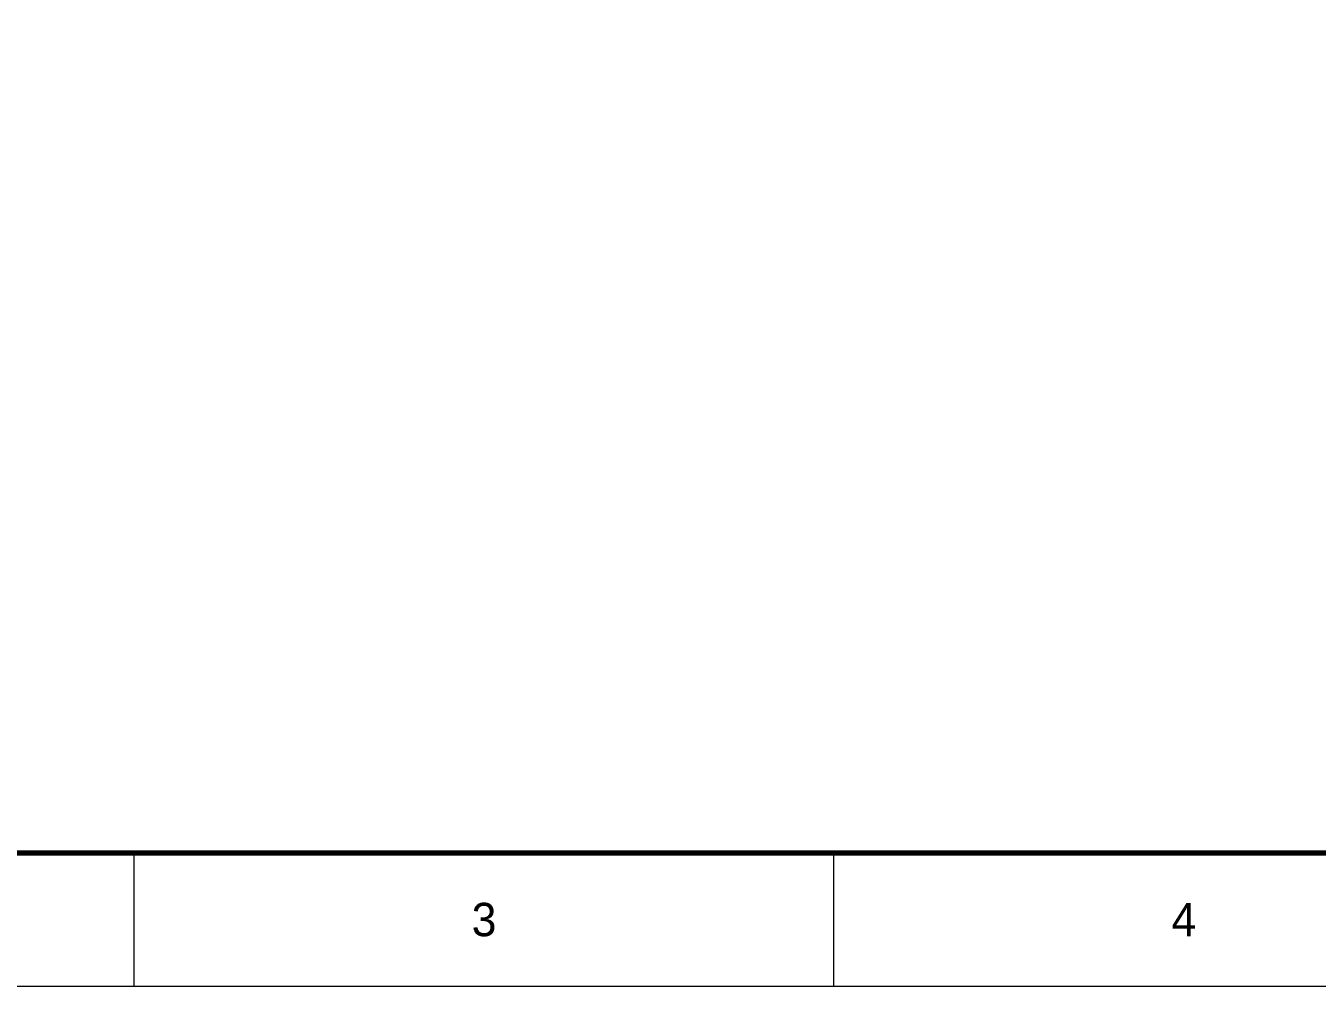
# Model space of a CAD drawing. Header units: millimetres. Extents: x 0 to 420, y 0 to 297.
# Drawn here: x 96.9 to 193.8, y 0 to 72 of the extents above; entities that cross this region are included whole.
import ezdxf
from ezdxf.enums import TextEntityAlignment as Align

# ---------------------------------------------------------------- set-up
doc = ezdxf.new("R2010")
doc.units = ezdxf.units.MM
for name, color, linetype, lineweight in [('FINA', 7, 'CONTINUOUS', 18), ('NORMA', 7, 'CONTINUOUS', 70), ('TEXTO', 7, 'CONTINUOUS', 25)]:
    doc.layers.add(name, color=color, linetype=linetype, lineweight=lineweight)

msp = doc.modelspace()

# ---------------------------------------------------------------- linework, layer by layer
at = {"layer": 'FINA'}
for p, q in [((105, 0), (105, 10)), ((157.5, 0), (157.5, 10))]:
    msp.add_line(p, q, dxfattribs=at)
msp.add_lwpolyline([(0, 0), (420, 0), (420, 297), (0, 297)], close=True, dxfattribs=at)
at = {"layer": 'NORMA'}
msp.add_lwpolyline([(20, 10), (410, 10), (410, 287), (20, 287)], close=True, dxfattribs=at)

# ---------------------------------------------------------------- texts
at = {"layer": 'TEXTO'}
for s, p in [('3', (131.25, 5)), ('4', (183.75, 5))]:
    msp.add_text(s, height=2.5, dxfattribs=at).set_placement(p, align=Align.MIDDLE_CENTER)

doc.saveas('drawing.dxf')
